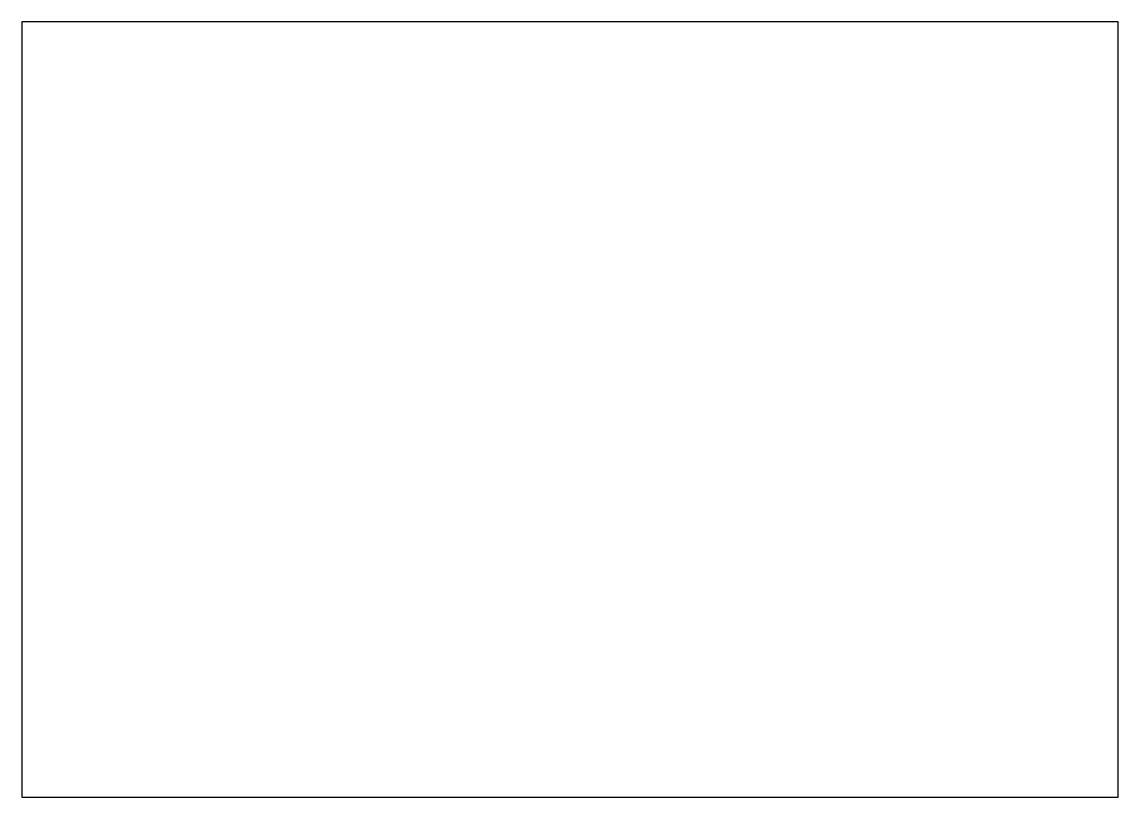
# Model space of a CAD drawing. Header units: millimetres. Extents: x 0 to 420, y 0 to 297.
import ezdxf

# ---------------------------------------------------------------- set-up
doc = ezdxf.new("R2010")
doc.units = ezdxf.units.MM
doc.layers.get('0').update_dxf_attribs({"true_color": 0xc2ced6})

msp = doc.modelspace()

# ---------------------------------------------------------------- linework, layer by layer
for p, q in [((420, 297), (0, 297)), ((0, 297), (0, 0)), ((420, 0), (420, 297)), ((0, 0), (420, 0))]:
    msp.add_line(p, q)

doc.saveas('drawing.dxf')
